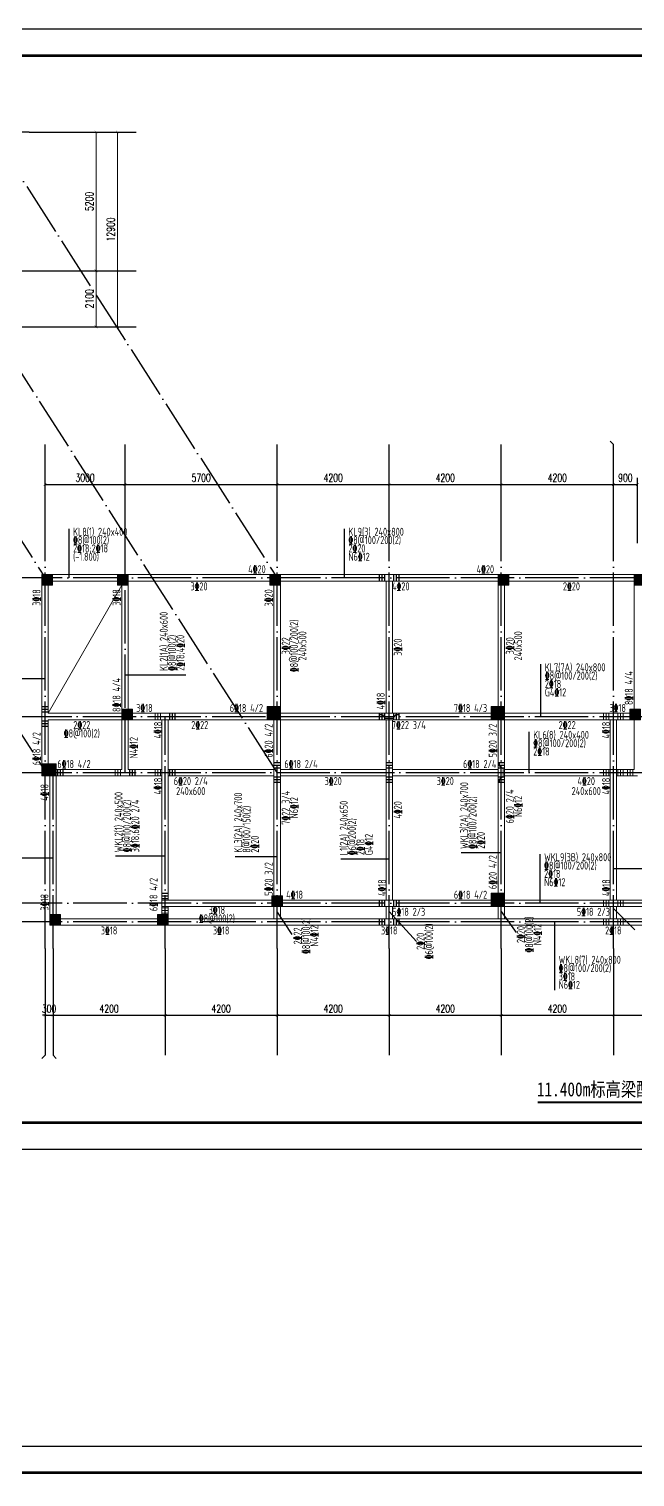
# Model space of a CAD drawing. Extents: x -638872 to -278819, y -139534 to 213996.
# Drawn here: x -337565 to -314849, y -57872 to -3591 of the extents above; entities that cross this region are included whole.
import ezdxf
from ezdxf.enums import TextEntityAlignment as Align

# ---------------------------------------------------------------- set-up
doc = ezdxf.new("R2010")
doc.units = 0
doc.header["$LTSCALE"] = 1000
doc.header["$MEASUREMENT"] = 0
doc.linetypes.add('DOTE', pattern=[2.42, 2, -0.2, 0.02, -0.2])
doc.linetypes.add('线型3', pattern=[500, 300, -200])
doc.layers.get('0').update_dxf_attribs({"linetype": 'CONTINUOUS'})
doc.layers.get('Defpoints').update_dxf_attribs({"linetype": 'CONTINUOUS'})
for name, color, linetype in [('AXIS', 171, 'CONTINUOUS'), ('DIM_SYMB', 3, 'CONTINUOUS'), ('DOTE', 14, 'DOTE'), ('TK', 4, 'CONTINUOUS')]:
    doc.layers.add(name, color=color, linetype=linetype)
for name, color, linetype, lineweight in [('COLU', 7, 'CONTINUOUS', 0), ('COLU_HATCH', 251, 'CONTINUOUS', 0), ('梁', 4, 'CONTINUOUS', 18), ('梁原位标注', 7, 'CONTINUOUS', 25), ('梁原位标注竖向', 7, 'CONTINUOUS', 25), ('梁虚线', 134, '线型3', 18), ('梁集中标注', 2, 'CONTINUOUS', 25), ('梁集中标注竖向', 2, 'CONTINUOUS', 25), ('次梁吊筋', 1, 'CONTINUOUS', 40), ('次梁吊筋标注', 7, 'CONTINUOUS', 18), ('次梁箍筋', 1, 'CONTINUOUS', 40), ('零厚板', 7, 'CONTINUOUS', 18)]:
    doc.layers.add(name, color=color, linetype=linetype, lineweight=lineweight)
doc.styles.add('_TCH_DIM_T3', font='SIMPLEX', dxfattribs={"width": 0.705882, "bigfont": 'GBCBIG'})
doc.styles.add('FromPkpm', font='Pkpmeng', dxfattribs={"width": 0.7, "bigfont": 'hztxt'})
doc.styles.add('HT', font='simhei.ttf', dxfattribs={"width": 0.8})
doc.dimstyles.new('_TCH_ARCH&&100', dxfattribs={"dimtxt": 297.5, "dimasz": 100, "dimexe": 250, "dimexo": 300, "dimgap": 100, "dimtad": 1, "dimdec": 0, "dimzin": 0, "dimdsep": 46, "dimtxsty": '_TCH_DIM_T3', "dimblk": 'ARCHTICK', "dimcen": 0.09, "dimclrt": 7, "dimazin": 2, "dimtfac": 1, "dimtdec": 0, "dimtix": 1, "dimtmove": 2, "dimatfit": 3, "dimfxl": 0, "dimtolj": 1, "dimtzin": 0, "dimarcsym": 0})

# ---------------------------------------------------------------- blocks, each defined once
blk = doc.blocks.new('_ArchTick')
at = {"color": 0, "linetype": 'ByBlock', "const_width": 0.15}
blk.add_lwpolyline([(-0.5, -0.5), (0.5, 0.5)], dxfattribs=at)
blk = doc.blocks.new('*D8')
at = {"layer": 'AXIS', "color": 0, "lineweight": -2}
for p, q in [((-172639, 110675), (-169389, 110675)), ((-169639, 103375), (-169639, 110675)), ((-172639, 103375), (-169389, 103375))]:
    blk.add_line(p, q, dxfattribs=at)
at = {"layer": 'Defpoints', "color": 0}
for p in [(-172939, 110675), (-169639, 110675), (-172939, 103375)]:
    blk.add_point(p, dxfattribs=at)
at = {"layer": 'AXIS', "color": 0, "lineweight": -2, "xscale": 100, "yscale": 100, "zscale": 100}
for p, rotation in [((-169639, 110675), 90), ((-169639, 103375), 270)]:
    blk.add_blockref('_ArchTick', p, dxfattribs=dict(at, rotation=rotation))
at = {"layer": 'AXIS', "color": 7, "insert": (-169888, 107025), "char_height": 297.5, "attachment_point": 5, "rotation": 90, "style": '_TCH_DIM_T3'}
blk.add_mtext('\\A1;12900', dxfattribs=at)
blk = doc.blocks.new('*D9')
at = {"layer": 'AXIS', "color": 0, "lineweight": -2}
for p, q in [((-172639, 105475), (-170189, 105475)), ((-170439, 103375), (-170439, 105475)), ((-172639, 103375), (-170189, 103375))]:
    blk.add_line(p, q, dxfattribs=at)
at = {"layer": 'Defpoints', "color": 0}
for p in [(-172939, 105475), (-170439, 105475), (-172939, 103375)]:
    blk.add_point(p, dxfattribs=at)
at = {"layer": 'AXIS', "color": 0, "lineweight": -2, "xscale": 100, "yscale": 100, "zscale": 100}
for p, rotation in [((-170439, 105475), 90), ((-170439, 103375), 270)]:
    blk.add_blockref('_ArchTick', p, dxfattribs=dict(at, rotation=rotation))
at = {"layer": 'AXIS', "color": 7, "insert": (-170688, 104425), "char_height": 297.5, "attachment_point": 5, "rotation": 90, "style": '_TCH_DIM_T3'}
blk.add_mtext('\\A1;2100', dxfattribs=at)
blk = doc.blocks.new('*D10')
at = {"layer": 'AXIS', "color": 0, "lineweight": -2}
for p, q in [((-172639, 110675), (-170189, 110675)), ((-170439, 105475), (-170439, 110675)), ((-172639, 105475), (-170189, 105475))]:
    blk.add_line(p, q, dxfattribs=at)
at = {"layer": 'Defpoints', "color": 0}
for p in [(-172939, 110675), (-170439, 110675), (-172939, 105475)]:
    blk.add_point(p, dxfattribs=at)
at = {"layer": 'AXIS', "color": 0, "lineweight": -2, "xscale": 100, "yscale": 100, "zscale": 100}
for p, rotation in [((-170439, 110675), 90), ((-170439, 105475), 270)]:
    blk.add_blockref('_ArchTick', p, dxfattribs=dict(at, rotation=rotation))
at = {"layer": 'AXIS', "color": 7, "insert": (-170688, 108075), "char_height": 297.5, "attachment_point": 5, "rotation": 90, "style": '_TCH_DIM_T3'}
blk.add_mtext('\\A1;5200', dxfattribs=at)
blk = doc.blocks.new('*D11')
at = {"layer": 'AXIS', "color": 0, "lineweight": -2}
for p, q in [((-183042, 102383), (-183042, 99933)), ((-180042, 102383), (-180042, 99933)), ((-183042, 100183), (-180042, 100183))]:
    blk.add_line(p, q, dxfattribs=at)
at = {"layer": 'Defpoints', "color": 0}
for p in [(-183042, 102683), (-180042, 102683), (-180042, 100183)]:
    blk.add_point(p, dxfattribs=at)
at = {"layer": 'AXIS', "color": 0, "lineweight": -2, "xscale": 100, "yscale": 100, "zscale": 100, "rotation": 180}
blk.add_blockref('_ArchTick', (-183042, 100183), dxfattribs=at)
at = {"layer": 'AXIS', "color": 0, "lineweight": -2, "xscale": 100, "yscale": 100, "zscale": 100}
blk.add_blockref('_ArchTick', (-180042, 100183), dxfattribs=at)
at = {"layer": 'AXIS', "color": 7, "insert": (-181542, 100432), "char_height": 297.5, "attachment_point": 5, "style": '_TCH_DIM_T3'}
blk.add_mtext('\\A1;3000', dxfattribs=at)
blk = doc.blocks.new('*D12')
at = {"layer": 'AXIS', "color": 0, "lineweight": -2}
for p, q in [((-180042, 102383), (-180042, 99933)), ((-177192, 102383), (-177192, 99933)), ((-180042, 100183), (-177192, 100183))]:
    blk.add_line(p, q, dxfattribs=at)
at = {"layer": 'Defpoints', "color": 0}
for p in [(-180042, 102683), (-177192, 102683), (-177192, 100183)]:
    blk.add_point(p, dxfattribs=at)
at = {"layer": 'AXIS', "color": 0, "lineweight": -2, "xscale": 100, "yscale": 100, "zscale": 100, "rotation": 180}
blk.add_blockref('_ArchTick', (-180042, 100183), dxfattribs=at)
at = {"layer": 'AXIS', "color": 0, "lineweight": -2, "xscale": 100, "yscale": 100, "zscale": 100}
blk.add_blockref('_ArchTick', (-177192, 100183), dxfattribs=at)
at = {"layer": 'AXIS', "color": 7, "insert": (-178617, 100432), "char_height": 297.5, "attachment_point": 5, "style": '_TCH_DIM_T3'}
blk.add_mtext('\\A1;2850', dxfattribs=at)
blk = doc.blocks.new('*D13')
at = {"layer": 'AXIS', "color": 0, "lineweight": -2}
for p, q in [((-177192, 102383), (-177192, 99933)), ((-174342, 102383), (-174342, 99933)), ((-177192, 100183), (-174342, 100183))]:
    blk.add_line(p, q, dxfattribs=at)
at = {"layer": 'Defpoints', "color": 0}
for p in [(-177192, 102683), (-174342, 102683), (-174342, 100183)]:
    blk.add_point(p, dxfattribs=at)
at = {"layer": 'AXIS', "color": 0, "lineweight": -2, "xscale": 100, "yscale": 100, "zscale": 100, "rotation": 180}
blk.add_blockref('_ArchTick', (-177192, 100183), dxfattribs=at)
at = {"layer": 'AXIS', "color": 0, "lineweight": -2, "xscale": 100, "yscale": 100, "zscale": 100}
blk.add_blockref('_ArchTick', (-174342, 100183), dxfattribs=at)
at = {"layer": 'AXIS', "color": 7, "insert": (-175767, 100432), "char_height": 297.5, "attachment_point": 5, "style": '_TCH_DIM_T3'}
blk.add_mtext('\\A1;2850', dxfattribs=at)
blk = doc.blocks.new('GeYuanFrame_11813176', base_point=(18.76, 4.34))
at = {"layer": 'TK'}
blk.add_line((43.76, 414.34), (751.76, 414.34), dxfattribs=at)
blk.add_lwpolyline([(18.76, 424.34), (761.76, 424.34), (761.76, 4.34), (18.76, 4.34), (18.76, 424.34)], dxfattribs=at)
at = {"layer": 'TK', "const_width": 1}
blk.add_lwpolyline([(751.76, 414.34), (43.76, 414.34), (43.76, 14.34), (751.76, 14.34)], close=True, dxfattribs=at)
blk = doc.blocks.new('GeYuanFrame_70507555', base_point=(18.76, 4.34))
at = {"layer": 'TK'}
blk.add_line((43.76, 414.34), (751.76, 414.34), dxfattribs=at)
blk.add_lwpolyline([(18.76, 424.34), (761.76, 424.34), (761.76, 4.34), (18.76, 4.34), (18.76, 424.34)], dxfattribs=at)
at = {"layer": 'TK', "const_width": 1}
blk.add_lwpolyline([(751.76, 414.34), (43.76, 414.34), (43.76, 14.34), (751.76, 14.34)], close=True, dxfattribs=at)
blk = doc.blocks.new('*D753')
at = {"layer": 'AXIS', "color": 0, "lineweight": -2}
for p, q in [((-336962, -38364), (-336962, -40814)), ((-336662, -38364), (-336662, -40814)), ((-336962, -40564), (-337062, -40564)), ((-336962, -40564), (-336662, -40564)), ((-336662, -40564), (-336562, -40564))]:
    blk.add_line(p, q, dxfattribs=at)
at = {"layer": 'Defpoints', "color": 0}
for p in [(-336962, -38064), (-336662, -38064), (-336662, -40564)]:
    blk.add_point(p, dxfattribs=at)
at = {"layer": 'AXIS', "color": 0, "lineweight": -2, "xscale": 100, "yscale": 100, "zscale": 100}
blk.add_blockref('_ArchTick', (-336962, -40564), dxfattribs=at)
at = {"layer": 'AXIS', "color": 0, "lineweight": -2, "xscale": 100, "yscale": 100, "zscale": 100, "rotation": 180}
blk.add_blockref('_ArchTick', (-336662, -40564), dxfattribs=at)
at = {"layer": 'AXIS', "color": 7, "insert": (-336812, -40315), "char_height": 297.5, "attachment_point": 5, "style": '_TCH_DIM_T3'}
blk.add_mtext('\\A1;300', dxfattribs=at)
blk = doc.blocks.new('*D754')
at = {"layer": 'AXIS', "color": 0, "lineweight": -2}
for p, q in [((-336662, -38364), (-336662, -40814)), ((-332462, -38364), (-332462, -40814)), ((-336662, -40564), (-332462, -40564))]:
    blk.add_line(p, q, dxfattribs=at)
at = {"layer": 'Defpoints', "color": 0}
for p in [(-336662, -38064), (-332462, -38064), (-332462, -40564)]:
    blk.add_point(p, dxfattribs=at)
at = {"layer": 'AXIS', "color": 0, "lineweight": -2, "xscale": 100, "yscale": 100, "zscale": 100, "rotation": 180}
blk.add_blockref('_ArchTick', (-336662, -40564), dxfattribs=at)
at = {"layer": 'AXIS', "color": 0, "lineweight": -2, "xscale": 100, "yscale": 100, "zscale": 100}
blk.add_blockref('_ArchTick', (-332462, -40564), dxfattribs=at)
at = {"layer": 'AXIS', "color": 7, "insert": (-334562, -40315), "char_height": 297.5, "attachment_point": 5, "style": '_TCH_DIM_T3'}
blk.add_mtext('\\A1;4200', dxfattribs=at)
blk = doc.blocks.new('*D755')
at = {"layer": 'AXIS', "color": 0, "lineweight": -2}
for p, q in [((-332462, -38364), (-332462, -40814)), ((-328262, -38364), (-328262, -40814)), ((-332462, -40564), (-328262, -40564))]:
    blk.add_line(p, q, dxfattribs=at)
at = {"layer": 'Defpoints', "color": 0}
for p in [(-332462, -38064), (-328262, -38064), (-328262, -40564)]:
    blk.add_point(p, dxfattribs=at)
at = {"layer": 'AXIS', "color": 0, "lineweight": -2, "xscale": 100, "yscale": 100, "zscale": 100, "rotation": 180}
blk.add_blockref('_ArchTick', (-332462, -40564), dxfattribs=at)
at = {"layer": 'AXIS', "color": 0, "lineweight": -2, "xscale": 100, "yscale": 100, "zscale": 100}
blk.add_blockref('_ArchTick', (-328262, -40564), dxfattribs=at)
at = {"layer": 'AXIS', "color": 7, "insert": (-330362, -40315), "char_height": 297.5, "attachment_point": 5, "style": '_TCH_DIM_T3'}
blk.add_mtext('\\A1;4200', dxfattribs=at)
blk = doc.blocks.new('*D756')
at = {"layer": 'AXIS', "color": 0, "lineweight": -2}
for p, q in [((-328262, -38364), (-328262, -40814)), ((-324062, -38364), (-324062, -40814)), ((-328262, -40564), (-324062, -40564))]:
    blk.add_line(p, q, dxfattribs=at)
at = {"layer": 'Defpoints', "color": 0}
for p in [(-328262, -38064), (-324062, -38064), (-324062, -40564)]:
    blk.add_point(p, dxfattribs=at)
at = {"layer": 'AXIS', "color": 0, "lineweight": -2, "xscale": 100, "yscale": 100, "zscale": 100, "rotation": 180}
blk.add_blockref('_ArchTick', (-328262, -40564), dxfattribs=at)
at = {"layer": 'AXIS', "color": 0, "lineweight": -2, "xscale": 100, "yscale": 100, "zscale": 100}
blk.add_blockref('_ArchTick', (-324062, -40564), dxfattribs=at)
at = {"layer": 'AXIS', "color": 7, "insert": (-326162, -40315), "char_height": 297.5, "attachment_point": 5, "style": '_TCH_DIM_T3'}
blk.add_mtext('\\A1;4200', dxfattribs=at)
blk = doc.blocks.new('*D757')
at = {"layer": 'AXIS', "color": 0, "lineweight": -2}
for p, q in [((-324062, -38364), (-324062, -40814)), ((-319862, -38364), (-319862, -40814)), ((-324062, -40564), (-319862, -40564))]:
    blk.add_line(p, q, dxfattribs=at)
at = {"layer": 'Defpoints', "color": 0}
for p in [(-324062, -38064), (-319862, -38064), (-319862, -40564)]:
    blk.add_point(p, dxfattribs=at)
at = {"layer": 'AXIS', "color": 0, "lineweight": -2, "xscale": 100, "yscale": 100, "zscale": 100, "rotation": 180}
blk.add_blockref('_ArchTick', (-324062, -40564), dxfattribs=at)
at = {"layer": 'AXIS', "color": 0, "lineweight": -2, "xscale": 100, "yscale": 100, "zscale": 100}
blk.add_blockref('_ArchTick', (-319862, -40564), dxfattribs=at)
at = {"layer": 'AXIS', "color": 7, "insert": (-321962, -40315), "char_height": 297.5, "attachment_point": 5, "style": '_TCH_DIM_T3'}
blk.add_mtext('\\A1;4200', dxfattribs=at)
blk = doc.blocks.new('*D758')
at = {"layer": 'AXIS', "color": 0, "lineweight": -2}
for p, q in [((-319862, -38364), (-319862, -40814)), ((-315662, -38364), (-315662, -40814)), ((-319862, -40564), (-315662, -40564))]:
    blk.add_line(p, q, dxfattribs=at)
at = {"layer": 'Defpoints', "color": 0}
for p in [(-319862, -38064), (-315662, -38064), (-315662, -40564)]:
    blk.add_point(p, dxfattribs=at)
at = {"layer": 'AXIS', "color": 0, "lineweight": -2, "xscale": 100, "yscale": 100, "zscale": 100, "rotation": 180}
blk.add_blockref('_ArchTick', (-319862, -40564), dxfattribs=at)
at = {"layer": 'AXIS', "color": 0, "lineweight": -2, "xscale": 100, "yscale": 100, "zscale": 100}
blk.add_blockref('_ArchTick', (-315662, -40564), dxfattribs=at)
at = {"layer": 'AXIS', "color": 7, "insert": (-317762, -40315), "char_height": 297.5, "attachment_point": 5, "style": '_TCH_DIM_T3'}
blk.add_mtext('\\A1;4200', dxfattribs=at)
blk = doc.blocks.new('*D759')
at = {"layer": 'AXIS', "color": 0, "lineweight": -2}
for p, q in [((-315662, -38364), (-315662, -40814)), ((-311462, -38364), (-311462, -40814)), ((-315662, -40564), (-311462, -40564))]:
    blk.add_line(p, q, dxfattribs=at)
at = {"layer": 'Defpoints', "color": 0}
for p in [(-315662, -38064), (-311462, -38064), (-311462, -40564)]:
    blk.add_point(p, dxfattribs=at)
at = {"layer": 'AXIS', "color": 0, "lineweight": -2, "xscale": 100, "yscale": 100, "zscale": 100, "rotation": 180}
blk.add_blockref('_ArchTick', (-315662, -40564), dxfattribs=at)
at = {"layer": 'AXIS', "color": 0, "lineweight": -2, "xscale": 100, "yscale": 100, "zscale": 100}
blk.add_blockref('_ArchTick', (-311462, -40564), dxfattribs=at)
at = {"layer": 'AXIS', "color": 7, "insert": (-313562, -40315), "char_height": 297.5, "attachment_point": 5, "style": '_TCH_DIM_T3'}
blk.add_mtext('\\A1;4200', dxfattribs=at)
blk = doc.blocks.new('*D765')
at = {"layer": 'AXIS', "color": 0, "lineweight": -2}
for p, q in [((-336962, -22864), (-336962, -20414)), ((-333962, -22864), (-333962, -20414)), ((-336962, -20664), (-333962, -20664))]:
    blk.add_line(p, q, dxfattribs=at)
at = {"layer": 'Defpoints', "color": 0}
for p in [(-333962, -20664), (-336962, -23164), (-333962, -23164)]:
    blk.add_point(p, dxfattribs=at)
at = {"layer": 'AXIS', "color": 0, "lineweight": -2, "xscale": 100, "yscale": 100, "zscale": 100, "rotation": 180}
blk.add_blockref('_ArchTick', (-336962, -20664), dxfattribs=at)
at = {"layer": 'AXIS', "color": 0, "lineweight": -2, "xscale": 100, "yscale": 100, "zscale": 100}
blk.add_blockref('_ArchTick', (-333962, -20664), dxfattribs=at)
at = {"layer": 'AXIS', "color": 7, "insert": (-335462, -20415), "char_height": 297.5, "attachment_point": 5, "style": '_TCH_DIM_T3'}
blk.add_mtext('\\A1;3000', dxfattribs=at)
blk = doc.blocks.new('*D766')
at = {"layer": 'AXIS', "color": 0, "lineweight": -2}
for p, q in [((-333962, -22864), (-333962, -20414)), ((-328262, -22864), (-328262, -20414)), ((-333962, -20664), (-328262, -20664))]:
    blk.add_line(p, q, dxfattribs=at)
at = {"layer": 'Defpoints', "color": 0}
for p in [(-328262, -20664), (-333962, -23164), (-328262, -23164)]:
    blk.add_point(p, dxfattribs=at)
at = {"layer": 'AXIS', "color": 0, "lineweight": -2, "xscale": 100, "yscale": 100, "zscale": 100, "rotation": 180}
blk.add_blockref('_ArchTick', (-333962, -20664), dxfattribs=at)
at = {"layer": 'AXIS', "color": 0, "lineweight": -2, "xscale": 100, "yscale": 100, "zscale": 100}
blk.add_blockref('_ArchTick', (-328262, -20664), dxfattribs=at)
at = {"layer": 'AXIS', "color": 7, "insert": (-331112, -20415), "char_height": 297.5, "attachment_point": 5, "style": '_TCH_DIM_T3'}
blk.add_mtext('\\A1;5700', dxfattribs=at)
blk = doc.blocks.new('*D767')
at = {"layer": 'AXIS', "color": 0, "lineweight": -2}
for p, q in [((-328262, -22864), (-328262, -20414)), ((-324062, -22864), (-324062, -20414)), ((-328262, -20664), (-324062, -20664))]:
    blk.add_line(p, q, dxfattribs=at)
at = {"layer": 'Defpoints', "color": 0}
for p in [(-324062, -20664), (-328262, -23164), (-324062, -23164)]:
    blk.add_point(p, dxfattribs=at)
at = {"layer": 'AXIS', "color": 0, "lineweight": -2, "xscale": 100, "yscale": 100, "zscale": 100, "rotation": 180}
blk.add_blockref('_ArchTick', (-328262, -20664), dxfattribs=at)
at = {"layer": 'AXIS', "color": 0, "lineweight": -2, "xscale": 100, "yscale": 100, "zscale": 100}
blk.add_blockref('_ArchTick', (-324062, -20664), dxfattribs=at)
at = {"layer": 'AXIS', "color": 7, "insert": (-326162, -20415), "char_height": 297.5, "attachment_point": 5, "style": '_TCH_DIM_T3'}
blk.add_mtext('\\A1;4200', dxfattribs=at)
blk = doc.blocks.new('*D768')
at = {"layer": 'AXIS', "color": 0, "lineweight": -2}
for p, q in [((-324062, -22864), (-324062, -20414)), ((-319862, -22864), (-319862, -20414)), ((-324062, -20664), (-319862, -20664))]:
    blk.add_line(p, q, dxfattribs=at)
at = {"layer": 'Defpoints', "color": 0}
for p in [(-319862, -20664), (-324062, -23164), (-319862, -23164)]:
    blk.add_point(p, dxfattribs=at)
at = {"layer": 'AXIS', "color": 0, "lineweight": -2, "xscale": 100, "yscale": 100, "zscale": 100, "rotation": 180}
blk.add_blockref('_ArchTick', (-324062, -20664), dxfattribs=at)
at = {"layer": 'AXIS', "color": 0, "lineweight": -2, "xscale": 100, "yscale": 100, "zscale": 100}
blk.add_blockref('_ArchTick', (-319862, -20664), dxfattribs=at)
at = {"layer": 'AXIS', "color": 7, "insert": (-321962, -20415), "char_height": 297.5, "attachment_point": 5, "style": '_TCH_DIM_T3'}
blk.add_mtext('\\A1;4200', dxfattribs=at)
blk = doc.blocks.new('*D769')
at = {"layer": 'AXIS', "color": 0, "lineweight": -2}
for p, q in [((-319862, -22864), (-319862, -20414)), ((-315662, -22864), (-315662, -20414)), ((-319862, -20664), (-315662, -20664))]:
    blk.add_line(p, q, dxfattribs=at)
at = {"layer": 'Defpoints', "color": 0}
for p in [(-315662, -20664), (-319862, -23164), (-315662, -23164)]:
    blk.add_point(p, dxfattribs=at)
at = {"layer": 'AXIS', "color": 0, "lineweight": -2, "xscale": 100, "yscale": 100, "zscale": 100, "rotation": 180}
blk.add_blockref('_ArchTick', (-319862, -20664), dxfattribs=at)
at = {"layer": 'AXIS', "color": 0, "lineweight": -2, "xscale": 100, "yscale": 100, "zscale": 100}
blk.add_blockref('_ArchTick', (-315662, -20664), dxfattribs=at)
at = {"layer": 'AXIS', "color": 7, "insert": (-317762, -20415), "char_height": 297.5, "attachment_point": 5, "style": '_TCH_DIM_T3'}
blk.add_mtext('\\A1;4200', dxfattribs=at)
blk = doc.blocks.new('*D770')
at = {"layer": 'AXIS', "color": 0, "lineweight": -2}
for p, q in [((-315662, -22864), (-315662, -20414)), ((-314762, -22864), (-314762, -20414)), ((-315662, -20664), (-314762, -20664))]:
    blk.add_line(p, q, dxfattribs=at)
at = {"layer": 'Defpoints', "color": 0}
for p in [(-314762, -20664), (-315662, -23164), (-314762, -23164)]:
    blk.add_point(p, dxfattribs=at)
at = {"layer": 'AXIS', "color": 0, "lineweight": -2, "xscale": 100, "yscale": 100, "zscale": 100, "rotation": 180}
blk.add_blockref('_ArchTick', (-315662, -20664), dxfattribs=at)
at = {"layer": 'AXIS', "color": 0, "lineweight": -2, "xscale": 100, "yscale": 100, "zscale": 100}
blk.add_blockref('_ArchTick', (-314762, -20664), dxfattribs=at)
at = {"layer": 'AXIS', "color": 7, "insert": (-315212, -20415), "char_height": 297.5, "attachment_point": 5, "style": '_TCH_DIM_T3'}
blk.add_mtext('\\A1;900', dxfattribs=at)
blk = doc.blocks.new('qqq')
at = {"layer": 'AXIS'}
for p, q in [((-172939.1, 110675.2), (-168939.1, 110675.2)), ((-172939.1, 105475.2), (-168939.1, 105475.2)), ((-172939.1, 103375.2), (-168939.1, 103375.2)), ((-183041.8, 102683.1), (-183041.8, 98683.1)), ((-180041.8, 102683.1), (-180041.8, 98683.1)), ((-174341.8, 102683.1), (-174341.8, 98683.1))]:
    blk.add_line(p, q, dxfattribs=at)
at = {"layer": 'DOTE', "color": 8, "linetype": 'DOTE'}
for p, q in [((-183041.8, 102683.1), (-183041.8, 111675.2)), ((-180041.8, 102683.1), (-180041.8, 111675.2)), ((-174341.8, 102683.1), (-174341.8, 111675.2)), ((-172939.1, 110675.2), (-184041.8, 110675.2)), ((-184041.8, 105475.2), (-172939.1, 105475.2)), ((-184041.8, 103375.2), (-172939.1, 103375.2))]:
    blk.add_line(p, q, dxfattribs=at)
at = {"layer": 'AXIS'}
for p1, p2, distance, text, picture, middle in [((-172939.1, 103375.2), (-172939.1, 110675.2), -3300, '12900', '*D8', (-169887.9, 107025.2)), ((-172939.1, 105475.2), (-172939.1, 110675.2), -2500, '5200', '*D10', (-170687.9, 108075.2)), ((-172939.1, 103375.2), (-172939.1, 105475.2), -2500, '2100', '*D9', (-170687.9, 104425.2)), ((-183041.8, 102683.1), (-180041.8, 102683.1), -2500, '3000', '*D11', (-181541.8, 100431.9)), ((-180041.8, 102683.1), (-177191.8, 102683.1), -2500, '2850', '*D12', (-178616.8, 100431.9)), ((-177191.8, 102683.1), (-174341.8, 102683.1), -2500, '2850', '*D13', (-175766.8, 100431.9))]:
    dim = blk.add_aligned_dim(p1=p1, p2=p2, distance=distance, text=text, dimstyle='_TCH_ARCH&&100', dxfattribs=at)
    dim.commit()
    dim.dimension.update_dxf_attribs({"geometry": picture, "text_midpoint": middle})

msp = doc.modelspace()

# ---------------------------------------------------------------- hatches: boundary and pattern name
at = {"layer": 'COLU_HATCH'}
for points in [[(-336682.43, -24443.97), (-336682.43, -24043.97), (-337082.43, -24043.97), (-337082.43, -24443.97)], [(-333842.43, -24443.97), (-333842.43, -24043.97), (-334242.43, -24043.97), (-334242.43, -24443.97)], [(-328142.43, -24443.97), (-328142.43, -24043.97), (-328542.43, -24043.97), (-328542.43, -24443.97)], [(-319582.43, -24443.97), (-319582.43, -24043.97), (-319982.43, -24043.97), (-319982.43, -24443.97)], [(-314482.43, -24443.97), (-314482.43, -24043.97), (-314882.43, -24043.97), (-314882.43, -24443.97)], [(-333682.43, -29483.97), (-333682.43, -29083.97), (-334082.43, -29083.97), (-334082.43, -29483.97)], [(-328142.43, -29483.97), (-328142.43, -28983.97), (-328642.43, -28983.97), (-328642.43, -29483.97)], [(-319742.43, -29483.97), (-319742.43, -28983.97), (-320242.43, -28983.97), (-320242.43, -29483.97)], [(-314642.43, -29483.97), (-314642.43, -29083.97), (-315042.43, -29083.97), (-315042.43, -29483.97)], [(-336542.43, -31583.97), (-336542.43, -31133.97), (-337082.43, -31133.97), (-337082.43, -31583.97)], [(-328062.43, -36483.97), (-328062.43, -36083.97), (-328462.43, -36083.97), (-328462.43, -36483.97)], [(-319742.43, -36483.97), (-319742.43, -35983.97), (-320242.43, -35983.97), (-320242.43, -36483.97)], [(-336382.43, -37183.97), (-336382.43, -36783.97), (-336782.43, -36783.97), (-336782.43, -37183.97)], [(-332342.43, -37183.97), (-332342.43, -36783.97), (-332742.43, -36783.97), (-332742.43, -37183.97)]]:
    msp.add_hatch(color=256, dxfattribs=at).paths.add_polyline_path(points)

# ---------------------------------------------------------------- linework, layer by layer
at = {"layer": 'AXIS'}
for p, q in [((-336962.43, -23163.97), (-336962.43, -19163.97)), ((-333962.43, -23163.97), (-333962.43, -19163.97)), ((-328262.43, -23163.97), (-328262.43, -19163.97)), ((-324062.43, -23163.97), (-324062.43, -19163.97)), ((-319862.43, -23163.97), (-319862.43, -19163.97)), ((-315779.58, -19046.82), (-315662.43, -19163.97)), ((-315662.43, -23163.97), (-315662.43, -19163.97)), ((-336962.43, -38063.97), (-336962.43, -42063.97)), ((-336662.43, -38063.97), (-336662.43, -42063.97)), ((-332462.43, -38063.97), (-332462.43, -42063.97)), ((-328262.43, -38063.97), (-328262.43, -42063.97)), ((-324062.43, -38063.97), (-324062.43, -42063.97)), ((-319862.43, -38063.97), (-319862.43, -42063.97)), ((-315662.43, -38063.97), (-315662.43, -42063.97)), ((-337079.58, -42181.13), (-336962.43, -42063.97)), ((-336545.27, -42181.13), (-336662.43, -42063.97))]:
    msp.add_line(p, q, dxfattribs=at)
at = {"layer": 'COLU'}
for points in [[(-336682.43, -24443.97), (-336682.43, -24043.97), (-337082.43, -24043.97), (-337082.43, -24443.97)], [(-333842.43, -24443.97), (-333842.43, -24043.97), (-334242.43, -24043.97), (-334242.43, -24443.97)], [(-328142.43, -24443.97), (-328142.43, -24043.97), (-328542.43, -24043.97), (-328542.43, -24443.97)], [(-319582.43, -24443.97), (-319582.43, -24043.97), (-319982.43, -24043.97), (-319982.43, -24443.97)], [(-314482.43, -24443.97), (-314482.43, -24043.97), (-314882.43, -24043.97), (-314882.43, -24443.97)], [(-333682.43, -29483.97), (-333682.43, -29083.97), (-334082.43, -29083.97), (-334082.43, -29483.97)], [(-328142.43, -29483.97), (-328142.43, -28983.97), (-328642.43, -28983.97), (-328642.43, -29483.97)], [(-319742.43, -29483.97), (-319742.43, -28983.97), (-320242.43, -28983.97), (-320242.43, -29483.97)], [(-314642.43, -29483.97), (-314642.43, -29083.97), (-315042.43, -29083.97), (-315042.43, -29483.97)], [(-336542.43, -31583.97), (-336542.43, -31133.97), (-337082.43, -31133.97), (-337082.43, -31583.97)], [(-328062.43, -36483.97), (-328062.43, -36083.97), (-328462.43, -36083.97), (-328462.43, -36483.97)], [(-319742.43, -36483.97), (-319742.43, -35983.97), (-320242.43, -35983.97), (-320242.43, -36483.97)], [(-336382.43, -37183.97), (-336382.43, -36783.97), (-336782.43, -36783.97), (-336782.43, -37183.97)], [(-332342.43, -37183.97), (-332342.43, -36783.97), (-332742.43, -36783.97), (-332742.43, -37183.97)]]:
    msp.add_lwpolyline(points, close=True, dxfattribs=at)
at = {"layer": 'DIM_SYMB', "const_width": 70}
msp.add_lwpolyline([(-318499.46, -43823.5), (-312850.96, -43823.5)], dxfattribs=at)
at = {"layer": 'DOTE', "color": 8, "linetype": 'DOTE'}
for p, q in [((-347654.01, -7455.02), (-336962.43, -24163.97)), ((-338954.01, -7455.02), (-328262.43, -24163.97)), ((-347654.01, -14755.02), (-336932.43, -31463.97)), ((-328262.43, -31463.97), (-338954.01, -14755.02)), ((-336962.43, -38063.97), (-336962.43, -23163.97)), ((-333962.43, -31463.97), (-333962.43, -23163.97)), ((-328262.43, -38063.97), (-328262.43, -23163.97)), ((-324062.43, -38063.97), (-324062.43, -23163.97)), ((-319862.43, -38063.97), (-319862.43, -23163.97)), ((-315662.43, -38063.97), (-315662.43, -23163.97)), ((-292762.43, -24163.97), (-337962.43, -24163.97)), ((-337962.43, -29363.97), (-292762.43, -29363.97)), ((-332462.43, -38063.97), (-332462.43, -29363.97)), ((-337962.43, -31463.97), (-292762.43, -31463.97)), ((-336662.43, -38063.97), (-336662.43, -31463.97)), ((-292762.43, -36363.97), (-337962.43, -36363.97)), ((-328262.43, -36698.51), (-327714.03, -37529.33)), ((-324062.43, -36677.95), (-323037.39, -37790.97)), ((-319862.43, -36670.04), (-319301.47, -37461.83)), ((-315652.36, -36556.25), (-314861.63, -37354.19)), ((-292762.43, -37063.97), (-337962.43, -37063.97))]:
    msp.add_line(p, q, dxfattribs=at)
at = {"layer": '梁', "lineweight": 18, "ltscale": 1}
for p, q in [((-336682.43, -24043.97), (-334242.43, -24043.97)), ((-336682.43, -24283.97), (-334242.43, -24283.97)), ((-333842.43, -24043.97), (-328542.43, -24043.97)), ((-328142.43, -24043.97), (-319982.43, -24043.97)), ((-319582.43, -24043.97), (-314882.43, -24043.97)), ((-337082.43, -29363.97), (-337082.43, -24443.97)), ((-336842.43, -29243.97), (-336842.43, -24443.97)), ((-334082.43, -29083.97), (-334082.43, -24443.97)), ((-336842.43, -29243.97), (-334082.43, -29243.97)), ((-337082.43, -31133.97), (-337082.43, -29363.97)), ((-336782.43, -36783.97), (-336782.43, -31583.97)), ((-332582.43, -36483.97), (-332582.43, -36243.97)), ((-336382.43, -37183.97), (-332742.43, -37183.97)), ((-332342.43, -37183.97), (-298982.43, -37183.97))]:
    msp.add_line(p, q, dxfattribs=at)
at = {"layer": '梁虚线', "lineweight": 18, "ltscale": 1}
for p, q in [((-333842.43, -24283.97), (-328542.43, -24283.97)), ((-328142.43, -24283.97), (-319982.43, -24283.97)), ((-324182.43, -29243.97), (-324182.43, -24283.97)), ((-323942.43, -29243.97), (-323942.43, -24283.97)), ((-319582.43, -24283.97), (-314882.43, -24283.97)), ((-333842.43, -29083.97), (-333842.43, -24443.97)), ((-328382.43, -28983.97), (-328382.43, -24443.97)), ((-328142.43, -28983.97), (-328142.43, -24443.97)), ((-319982.43, -28983.97), (-319982.43, -24443.97)), ((-319742.43, -28983.97), (-319742.43, -24443.97)), ((-314882.43, -29083.97), (-314882.43, -24443.97)), ((-333682.43, -29243.97), (-328642.43, -29243.97)), ((-328142.43, -29243.97), (-320242.43, -29243.97)), ((-319742.43, -29243.97), (-315042.43, -29243.97)), ((-336842.43, -29483.97), (-334082.43, -29483.97)), ((-336842.43, -31133.97), (-336842.43, -29483.97)), ((-334082.43, -31343.97), (-334082.43, -29483.97)), ((-333842.43, -31343.97), (-333842.43, -29483.97)), ((-333682.43, -29483.97), (-328642.43, -29483.97)), ((-332582.43, -36243.97), (-332582.43, -29483.97)), ((-332342.43, -36243.97), (-332342.43, -29483.97)), ((-328382.43, -36083.97), (-328382.43, -29483.97)), ((-328142.43, -36083.97), (-328142.43, -29483.97)), ((-328142.43, -29483.97), (-320242.43, -29483.97)), ((-324182.43, -36243.97), (-324182.43, -29483.97)), ((-323942.43, -36243.97), (-323942.43, -29483.97)), ((-319982.43, -35983.97), (-319982.43, -29483.97)), ((-319742.43, -35983.97), (-319742.43, -29483.97)), ((-319742.43, -29483.97), (-315042.43, -29483.97)), ((-315782.43, -36243.97), (-315782.43, -29483.97)), ((-315542.43, -36243.97), (-315542.43, -29483.97)), ((-314882.43, -31343.97), (-314882.43, -29483.97)), ((-336542.43, -31343.97), (-334082.43, -31343.97)), ((-333842.43, -31343.97), (-332582.43, -31343.97)), ((-332342.43, -31343.97), (-328382.43, -31343.97)), ((-328142.43, -31343.97), (-324182.43, -31343.97)), ((-323942.43, -31343.97), (-319982.43, -31343.97)), ((-319742.43, -31343.97), (-315662.43, -31343.97)), ((-315662.43, -31343.97), (-314882.43, -31343.97)), ((-336542.43, -36783.97), (-336542.43, -31583.97)), ((-336542.43, -31583.97), (-333962.43, -31583.97)), ((-333962.43, -31583.97), (-332582.43, -31583.97)), ((-332342.43, -31583.97), (-328382.43, -31583.97)), ((-328142.43, -31583.97), (-324182.43, -31583.97)), ((-323942.43, -31583.97), (-319982.43, -31583.97)), ((-319742.43, -31583.97), (-315782.43, -31583.97)), ((-315542.43, -31583.97), (-314762.43, -31583.97)), ((-332582.43, -36243.97), (-328462.43, -36243.97)), ((-328062.43, -36243.97), (-320242.43, -36243.97)), ((-319742.43, -36243.97), (-311582.43, -36243.97)), ((-332582.43, -36783.97), (-332582.43, -36483.97)), ((-332582.43, -36483.97), (-328462.43, -36483.97)), ((-332342.43, -36783.97), (-332342.43, -36483.97)), ((-328382.43, -36943.97), (-328382.43, -36483.97)), ((-328142.43, -36943.97), (-328142.43, -36483.97)), ((-328062.43, -36483.97), (-320242.43, -36483.97)), ((-324182.43, -36943.97), (-324182.43, -36483.97)), ((-323942.43, -36943.97), (-323942.43, -36483.97)), ((-319982.43, -36943.97), (-319982.43, -36483.97)), ((-319742.43, -36943.97), (-319742.43, -36483.97)), ((-319742.43, -36483.97), (-311582.43, -36483.97)), ((-315782.43, -36943.97), (-315782.43, -36483.97)), ((-315542.43, -36943.97), (-315542.43, -36483.97)), ((-336382.43, -36943.97), (-332742.43, -36943.97)), ((-332342.43, -36943.97), (-298982.43, -36943.97))]:
    msp.add_line(p, q, dxfattribs=at)
at = {"layer": '梁集中标注', "linetype": 'Continuous', "lineweight": 25, "ltscale": 1}
for p, q in [((-336062.43, -24163.97), (-336062.43, -22325.22)), ((-325742.43, -24163.97), (-325742.43, -22325.22)), ((-318379.73, -29363.97), (-318379.73, -27406.96)), ((-318814.4, -31463.97), (-318814.4, -29937.72)), ((-318406.83, -36363.97), (-318406.83, -34525.22)), ((-317862.81, -37063.97), (-317862.81, -39621.14))]:
    msp.add_line(p, q, dxfattribs=at)
at = {"layer": '梁集中标注竖向', "linetype": 'Continuous', "lineweight": 25, "ltscale": 1}
for p, q in [((-336962.43, -27949.38), (-338606.94, -27949.38)), ((-333962.43, -27803.97), (-331689.11, -27803.97)), ((-336662.43, -34674.37), (-338850.97, -34674.37)), ((-332462.43, -34603.41), (-334319.83, -34603.41)), ((-328262.43, -34618.78), (-329835.98, -34618.78)), ((-324062.43, -34713.39), (-325877.52, -34713.39)), ((-319862.43, -34476.85), (-321365.02, -34476.85)), ((-315662.43, -35059.55), (-313720.25, -35059.55))]:
    msp.add_line(p, q, dxfattribs=at)
at = {"layer": '次梁吊筋', "linetype": 'Continuous', "ltscale": 1, "const_width": 44.9}
for points in [[(-324407.43, -29293.97), (-324307.43, -29293.97)], [(-324307.43, -29293.97), (-324207.43, -29433.97)], [(-323917.43, -29433.97), (-323817.43, -29293.97)], [(-323817.43, -29293.97), (-323717.43, -29293.97)], [(-324207.43, -29433.97), (-323917.43, -29433.97)], [(-319932.43, -31218.97), (-319932.43, -31118.97)], [(-319792.43, -31318.97), (-319932.43, -31218.97)], [(-319792.43, -31608.97), (-319792.43, -31318.97)], [(-319932.43, -31708.97), (-319792.43, -31608.97)], [(-319932.43, -31808.97), (-319932.43, -31708.97)]]:
    msp.add_lwpolyline(points, dxfattribs=at)
at = {"layer": '次梁箍筋', "linetype": 'Continuous', "ltscale": 1, "const_width": 44.9}
for points in [[(-324432.43, -24043.97), (-324432.43, -24283.97)], [(-324332.43, -24043.97), (-324332.43, -24283.97)], [(-324232.43, -24043.97), (-324232.43, -24283.97)], [(-323892.43, -24043.97), (-323892.43, -24283.97)], [(-323792.43, -24043.97), (-323792.43, -24283.97)], [(-323692.43, -24043.97), (-323692.43, -24283.97)], [(-337082.43, -28993.97), (-336842.43, -28993.97)], [(-337082.43, -29093.97), (-336842.43, -29093.97)], [(-337082.43, -29193.97), (-336842.43, -29193.97)], [(-332832.43, -29243.97), (-332832.43, -29483.97)], [(-332732.43, -29243.97), (-332732.43, -29483.97)], [(-332632.43, -29243.97), (-332632.43, -29483.97)], [(-332292.43, -29243.97), (-332292.43, -29483.97)], [(-332192.43, -29243.97), (-332192.43, -29483.97)], [(-332092.43, -29243.97), (-332092.43, -29483.97)], [(-324432.43, -29243.97), (-324432.43, -29483.97)], [(-324332.43, -29243.97), (-324332.43, -29483.97)], [(-324232.43, -29243.97), (-324232.43, -29483.97)], [(-323892.43, -29243.97), (-323892.43, -29483.97)], [(-323792.43, -29243.97), (-323792.43, -29483.97)], [(-323692.43, -29243.97), (-323692.43, -29483.97)], [(-316032.43, -29243.97), (-316032.43, -29483.97)], [(-315932.43, -29243.97), (-315932.43, -29483.97)], [(-315832.43, -29243.97), (-315832.43, -29483.97)], [(-315492.43, -29243.97), (-315492.43, -29483.97)], [(-315392.43, -29243.97), (-315392.43, -29483.97)], [(-315292.43, -29243.97), (-315292.43, -29483.97)], [(-337082.43, -29533.97), (-336842.43, -29533.97)], [(-337082.43, -29633.97), (-336842.43, -29633.97)], [(-337082.43, -29733.97), (-336842.43, -29733.97)], [(-336492.43, -31343.97), (-336492.43, -31583.97)], [(-336392.43, -31343.97), (-336392.43, -31583.97)], [(-336292.43, -31343.97), (-336292.43, -31583.97)], [(-334332.43, -31343.97), (-334332.43, -31583.97)], [(-334232.43, -31343.97), (-334232.43, -31583.97)], [(-334132.43, -31343.97), (-334132.43, -31583.97)], [(-333792.43, -31343.97), (-333792.43, -31583.97)], [(-333692.43, -31343.97), (-333692.43, -31583.97)], [(-333592.43, -31343.97), (-333592.43, -31583.97)], [(-332832.43, -31343.97), (-332832.43, -31583.97)], [(-332732.43, -31343.97), (-332732.43, -31583.97)], [(-332632.43, -31343.97), (-332632.43, -31583.97)], [(-332292.43, -31343.97), (-332292.43, -31583.97)], [(-332192.43, -31343.97), (-332192.43, -31583.97)], [(-332092.43, -31343.97), (-332092.43, -31583.97)], [(-328382.43, -31093.97), (-328142.43, -31093.97)], [(-328382.43, -31193.97), (-328142.43, -31193.97)], [(-328382.43, -31293.97), (-328142.43, -31293.97)], [(-324182.43, -31093.97), (-323942.43, -31093.97)], [(-324182.43, -31193.97), (-323942.43, -31193.97)], [(-324182.43, -31293.97), (-323942.43, -31293.97)], [(-319982.43, -31093.97), (-319742.43, -31093.97)], [(-319982.43, -31193.97), (-319742.43, -31193.97)], [(-319982.43, -31293.97), (-319742.43, -31293.97)], [(-316032.43, -31343.97), (-316032.43, -31583.97)], [(-315932.43, -31343.97), (-315932.43, -31583.97)], [(-315832.43, -31343.97), (-315832.43, -31583.97)], [(-315492.43, -31343.97), (-315492.43, -31583.97)], [(-315392.43, -31343.97), (-315392.43, -31583.97)], [(-315292.43, -31343.97), (-315292.43, -31583.97)], [(-315132.43, -31343.97), (-315132.43, -31583.97)], [(-315032.43, -31343.97), (-315032.43, -31583.97)], [(-314932.43, -31343.97), (-314932.43, -31583.97)], [(-328382.43, -31633.97), (-328142.43, -31633.97)], [(-328382.43, -31733.97), (-328142.43, -31733.97)], [(-328382.43, -31833.97), (-328142.43, -31833.97)], [(-324182.43, -31633.97), (-323942.43, -31633.97)], [(-324182.43, -31733.97), (-323942.43, -31733.97)], [(-324182.43, -31833.97), (-323942.43, -31833.97)], [(-319982.43, -31633.97), (-319742.43, -31633.97)], [(-319982.43, -31733.97), (-319742.43, -31733.97)], [(-319982.43, -31833.97), (-319742.43, -31833.97)], [(-332582.43, -35993.97), (-332342.43, -35993.97)], [(-332582.43, -36093.97), (-332342.43, -36093.97)], [(-332582.43, -36193.97), (-332342.43, -36193.97)], [(-324432.43, -36243.97), (-324432.43, -36483.97)], [(-324332.43, -36243.97), (-324332.43, -36483.97)], [(-324232.43, -36243.97), (-324232.43, -36483.97)], [(-323892.43, -36243.97), (-323892.43, -36483.97)], [(-323792.43, -36243.97), (-323792.43, -36483.97)], [(-323692.43, -36243.97), (-323692.43, -36483.97)], [(-316032.43, -36243.97), (-316032.43, -36483.97)], [(-315932.43, -36243.97), (-315932.43, -36483.97)], [(-315832.43, -36243.97), (-315832.43, -36483.97)], [(-315492.43, -36243.97), (-315492.43, -36483.97)], [(-315392.43, -36243.97), (-315392.43, -36483.97)], [(-315292.43, -36243.97), (-315292.43, -36483.97)], [(-332582.43, -36533.97), (-332342.43, -36533.97)], [(-332582.43, -36633.97), (-332342.43, -36633.97)], [(-332582.43, -36733.97), (-332342.43, -36733.97)], [(-324432.43, -36943.97), (-324432.43, -37183.97)], [(-324332.43, -36943.97), (-324332.43, -37183.97)], [(-324232.43, -36943.97), (-324232.43, -37183.97)], [(-323892.43, -36943.97), (-323892.43, -37183.97)], [(-323792.43, -36943.97), (-323792.43, -37183.97)], [(-323692.43, -36943.97), (-323692.43, -37183.97)], [(-316032.43, -36943.97), (-316032.43, -37183.97)], [(-315932.43, -36943.97), (-315932.43, -37183.97)], [(-315832.43, -36943.97), (-315832.43, -37183.97)], [(-315492.43, -36943.97), (-315492.43, -37183.97)], [(-315392.43, -36943.97), (-315392.43, -37183.97)], [(-315292.43, -36943.97), (-315292.43, -37183.97)]]:
    msp.add_lwpolyline(points, dxfattribs=at)
at = {"layer": '零厚板', "lineweight": 18, "ltscale": 1}
msp.add_line((-334082.43, -24443.97), (-336842.43, -29243.97), dxfattribs=at)

# ---------------------------------------------------------------- block references
at = {"layer": 'COLU_HATCH', "xscale": 100, "yscale": 100, "zscale": 100}
for name, p in [('GeYuanFrame_11813176', (-353118.7, -45590.96)), ('GeYuanFrame_70507555', (-353118.7, -98712.58))]:
    msp.add_blockref(name, p, dxfattribs=at)
at = {"layer": '次梁吊筋标注'}
msp.add_blockref('qqq', (-164612.21, -118130.18), dxfattribs=at)

# ---------------------------------------------------------------- texts
at = {"layer": 'DIM_SYMB', "color": 7, "style": 'HT', "width": 0.8}
msp.add_text('11.400m标高梁配筋图', height=525.7384, dxfattribs=at).set_placement((-318529.32, -43600.8))
at = {"layer": '梁原位标注', "lineweight": 25, "style": 'FromPkpm', "width": 0.7}
for s, p in [('4\x8420', (-328692.43, -23993.97)), ('4\x8420', (-320132.43, -23993.97)), ('3\x8418', (-332929.09, -29193.97)), ('6\x8418 4/2', (-328792.43, -29193.97)), ('7\x8418 4/3', (-320392.43, -29193.97)), ('3\x8418', (-315192.43, -29193.97)), ('4\x8418', (-327295.31, -36193.97)), ('6\x8418 4/2', (-320392.43, -36193.97))]:
    msp.add_text(s, height=300, dxfattribs=at).set_placement(p, align=Align.RIGHT)
for s, p in [('3\x8420', (-331192.43, -24333.97)), ('4\x8420', (-323627.43, -24333.97)), ('2\x8420', (-317232.43, -24333.97)), ('\x848@100(2)', (-335582.43, -29846.47)), ('2\x8422', (-335582.43, -29533.97)), ('2\x8422', (-331162.43, -29533.97)), ('7\x8422 3/4', (-323328.17, -29533.97)), ('2\x8422', (-317392.43, -29533.97)), ('6\x8420 2/4', (-331501.81, -31633.97)), ('240x600', (-331501.81, -32008.97)), ('3\x8420', (-326162.43, -31633.97)), ('3\x8420', (-321962.43, -31633.97)), ('240x600', (-316677.5, -32008.97)), ('4\x8420', (-316677.5, -31633.97)), ('\x848@100(2)', (-330522.43, -36780.72)), ('3\x8418', (-330522.43, -36468.22)), ('5\x8418 2/3', (-323332.21, -36533.97)), ('5\x8418 2/3', (-316410.02, -36533.97)), ('3\x8418', (-334562.43, -37233.97)), ('3\x8418', (-330362.43, -37233.97)), ('3\x8418', (-324062.43, -37233.97)), ('2\x8418', (-315662.43, -37233.97))]:
    msp.add_text(s, height=300, dxfattribs=at).set_placement(p, align=Align.TOP_CENTER)
for s, p in [('6\x8418 4/2', (-336500.86, -31293.97)), ('6\x8418 2/4', (-327992.43, -31293.97)), ('6\x8418 2/4', (-321293.61, -31293.97))]:
    msp.add_text(s, height=300, dxfattribs=at).set_placement(p)
msp.add_text('6\x8418 4/2', height=300, rotation=90, dxfattribs=at).set_placement((-332746.77, -36660.05))
at = {"layer": '梁原位标注竖向', "lineweight": 25, "style": 'FromPkpm', "width": 0.7}
for s, p in [('3\x8418', (-337132.43, -24593.97)), ('3\x8418', (-334132.43, -24593.97)), ('3\x8420', (-328432.43, -24593.97)), ('4\x8418', (-324232.43, -28469.89)), ('6\x8420 4/2', (-328432.43, -29633.97)), ('5\x8420 3/2', (-320032.43, -29633.97)), ('4\x8418', (-336832.43, -31893.97))]:
    msp.add_text(s, height=300, rotation=90, dxfattribs=at).set_placement(p, align=Align.RIGHT)
for s, p in [('\x848@100/200(2)', (-327779.93, -26713.97)), ('3\x8422', (-328092.43, -26713.97)), ('240x500', (-327467.43, -26713.97)), ('3\x8420', (-323892.43, -26763.97)), ('3\x8420', (-319692.43, -26713.97)), ('240x500', (-319379.93, -26713.97)), ('N4\x8412', (-333792.43, -30533.97)), ('7\x8422 3/4', (-328092.43, -32783.97)), ('N6\x8412', (-327779.93, -32783.97)), ('6\x8420 2/4', (-319692.43, -32733.97)), ('N6\x8412', (-319379.93, -32733.97)), ('4\x8420', (-323892.43, -32863.97)), ('2\x8422', (-327644.98, -37588.52)), ('\x848@100(2)', (-327332.48, -37588.52)), ('N4\x8412', (-327019.98, -37588.52)), ('\x846@100(2)', (-322724.89, -37790.97)), ('2\x8420', (-319280.87, -37534.89)), ('\x848@100(2)', (-318968.37, -37534.89)), ('N4\x8412', (-318655.87, -37534.89)), ('2\x8420', (-323037.39, -37790.97))]:
    msp.add_text(s, height=300, rotation=90, dxfattribs=at).set_placement(p, align=Align.TOP_CENTER)
for s, p in [('8\x8418 4/4', (-334132.43, -29193.05)), ('8\x8418 4/4', (-314932.43, -28933.97)), ('4\x8418', (-332582.43, -30187.22)), ('4\x8418', (-315782.43, -30187.22)), ('6\x8418 4/2', (-337132.43, -31193.97)), ('4\x8418', (-332582.43, -32287.22)), ('4\x8418', (-315782.43, -32287.22)), ('6\x8420 4/2', (-320032.43, -35833.97)), ('5\x8420 3/2', (-328432.43, -36083.97)), ('4\x8418', (-324182.43, -36093.97)), ('4\x8418', (-315782.43, -36093.97)), ('3\x8418', (-336832.43, -36633.97))]:
    msp.add_text(s, height=300, rotation=90, dxfattribs=at).set_placement(p)
at = {"layer": '梁集中标注', "lineweight": 25, "style": 'FromPkpm', "width": 0.7}
for s, p in [('KL8(1) 240x400', (-335912.43, -22587.72)), ('\x848@100(2)', (-335912.43, -22900.22)), ('KL9(3) 240x800', (-325592.43, -22587.72)), ('\x848@100/200(2)', (-325592.43, -22900.22)), ('2\x8418;2\x8418', (-335912.43, -23212.72)), ('(-1.800)', (-335912.43, -23525.22)), ('2\x8420', (-325592.43, -23212.72)), ('N6\x8412', (-325592.43, -23525.22)), ('KL7(7A) 240x800', (-318229.73, -27669.46)), ('\x848@100/200(2)', (-318229.73, -27981.96)), ('2\x8418', (-318229.73, -28294.46)), ('G4\x8412', (-318229.73, -28606.96)), ('KL6(8) 240x400', (-318664.4, -30200.22)), ('\x848@100/200(2)', (-318664.4, -30512.72)), ('2\x8418', (-318664.4, -30825.22)), ('WKL9(3B) 240x800', (-318256.83, -34787.72)), ('2\x8418', (-318256.83, -35412.72)), ('\x848@100/200(2)', (-318256.83, -35100.22)), ('N6\x8412', (-318256.83, -35725.22)), ('WKL8(7) 240x800', (-317712.81, -38633.64)), ('3\x8418', (-317712.81, -39258.64)), ('\x848@100/200(2)', (-317712.81, -38946.14)), ('N6\x8412', (-317712.81, -39571.14))]:
    msp.add_text(s, height=300, dxfattribs=at).set_placement(p)
at = {"layer": '梁集中标注竖向', "lineweight": 25, "style": 'FromPkpm', "width": 0.7}
for s, p in [('KL2(1A) 240x600', (-332364.11, -27653.97)), ('\x848@100(2)', (-332051.61, -27653.97)), ('2\x8418;4\x8420', (-331739.11, -27653.97)), ('WKL2(1) 240x500', (-334057.33, -34453.41)), ('KL3(2A) 240x700', (-329573.48, -34468.78)), ('WKL3(2A) 240x700', (-321102.52, -34326.85)), ('\x848@100/200(2)', (-320790.02, -34326.85)), ('\x848@100/200(2)', (-333744.83, -34453.41)), ('3\x8418;6\x8420 2/4', (-333432.33, -34453.41)), ('8@100/150(2)', (-329260.98, -34468.78)), ('L1(2A) 240x650', (-325615.02, -34563.39)), ('\x846@200(2)', (-325302.52, -34563.39)), ('2\x8420', (-328948.48, -34468.78)), ('2\x8418', (-324990.02, -34563.39)), ('G4\x8412', (-324677.52, -34563.39)), ('2\x8420', (-320477.52, -34326.85))]:
    msp.add_text(s, height=300, rotation=90, dxfattribs=at).set_placement(p)

# ---------------------------------------------------------------- dimensions: what is measured, and where the dimension line sits
at = {"layer": 'AXIS'}
for p1, p2, distance, text, picture, middle in [((-336962.43, -23163.97), (-333962.43, -23163.97), 2500, '3000', '*D765', (-335462.43, -20415.22)), ((-333962.43, -23163.97), (-328262.43, -23163.97), 2500, '5700', '*D766', (-331112.43, -20415.22)), ((-328262.43, -23163.97), (-324062.43, -23163.97), 2500, '4200', '*D767', (-326162.43, -20415.22)), ((-324062.43, -23163.97), (-319862.43, -23163.97), 2500, '4200', '*D768', (-321962.43, -20415.22)), ((-319862.43, -23163.97), (-315662.43, -23163.97), 2500, '4200', '*D769', (-317762.43, -20415.22)), ((-315662.43, -23163.97), (-314762.43, -23163.97), 2500, '900', '*D770', (-315212.43, -20415.22)), ((-336962.43, -38063.97), (-336662.43, -38063.97), -2500, '300', '*D753', (-336812.43, -40315.22)), ((-336662.43, -38063.97), (-332462.43, -38063.97), -2500, '4200', '*D754', (-334562.43, -40315.22)), ((-332462.43, -38063.97), (-328262.43, -38063.97), -2500, '4200', '*D755', (-330362.43, -40315.22)), ((-328262.43, -38063.97), (-324062.43, -38063.97), -2500, '4200', '*D756', (-326162.43, -40315.22)), ((-324062.43, -38063.97), (-319862.43, -38063.97), -2500, '4200', '*D757', (-321962.43, -40315.22)), ((-319862.43, -38063.97), (-315662.43, -38063.97), -2500, '4200', '*D758', (-317762.43, -40315.22)), ((-315662.43, -38063.97), (-311462.43, -38063.97), -2500, '4200', '*D759', (-313562.43, -40315.22))]:
    dim = msp.add_aligned_dim(p1=p1, p2=p2, distance=distance, text=text, dimstyle='_TCH_ARCH&&100', dxfattribs=at)
    dim.commit()
    dim.dimension.update_dxf_attribs({"geometry": picture, "text_midpoint": middle})

doc.saveas('drawing.dxf')
